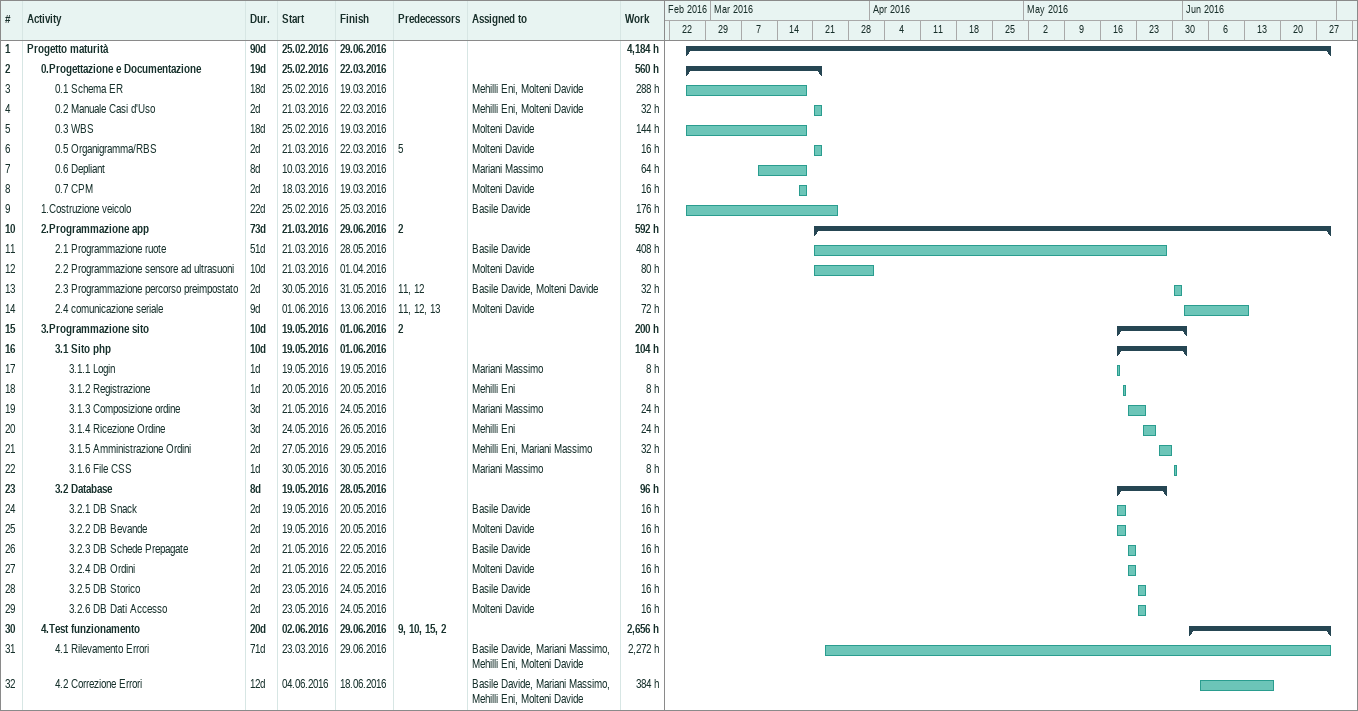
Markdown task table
| ID | Level | Task | Duration | Start | Finish | Predecessors | Resources | Work (h) |
|---|---|---|---|---|---|---|---|---|
| 1 | 1 | **Progetto maturità** | 90d | 2016-02-25 | 2016-06-29 |  |  | 4184 |
| 2 | 2 | **0.Progettazione e Documentazione** | 19d | 2016-02-25 | 2016-03-22 |  |  | 560 |
| 3 | 3 | 0.1 Schema ER | 18d | 2016-02-25 | 2016-03-19 |  | Mehilli Eni, Molteni Davide | 288 |
| 4 | 3 | 0.2 Manuale Casi d'Uso | 2d | 2016-03-21 | 2016-03-22 |  | Mehilli Eni, Molteni Davide | 32 |
| 5 | 3 | 0.3 WBS | 18d | 2016-02-25 | 2016-03-19 |  | Molteni Davide | 144 |
| 6 | 3 | 0.5 Organigramma/RBS | 2d | 2016-03-21 | 2016-03-22 | 5 | Molteni Davide | 16 |
| 7 | 3 | 0.6 Depliant | 8d | 2016-03-10 | 2016-03-19 |  | Mariani Massimo | 64 |
| 8 | 3 | 0.7 CPM | 2d | 2016-03-18 | 2016-03-19 |  | Molteni Davide | 16 |
| 9 | 2 | 1.Costruzione veicolo | 22d | 2016-02-25 | 2016-03-25 |  | Basile Davide | 176 |
| 10 | 2 | **2.Programmazione app** | 73d | 2016-03-21 | 2016-06-29 | 2 |  | 592 |
| 11 | 3 | 2.1 Programmazione ruote | 51d | 2016-03-21 | 2016-05-28 |  | Basile Davide | 408 |
| 12 | 3 | 2.2 Programmazione sensore ad ultrasuoni | 10d | 2016-03-21 | 2016-04-01 |  | Molteni Davide | 80 |
| 13 | 3 | 2.3 Programmazione percorso preimpostato | 2d | 2016-05-30 | 2016-05-31 | 11, 12 | Basile Davide, Molteni Davide | 32 |
| 14 | 3 | 2.4 comunicazione seriale | 9d | 2016-06-01 | 2016-06-13 | 11, 12, 13 | Molteni Davide | 72 |
| 15 | 2 | **3.Programmazione sito** | 10d | 2016-05-19 | 2016-06-01 | 2 |  | 200 |
| 16 | 3 | **3.1 Sito php** | 10d | 2016-05-19 | 2016-06-01 |  |  | 104 |
| 17 | 4 | 3.1.1 Login | 1d | 2016-05-19 | 2016-05-19 |  | Mariani Massimo | 8 |
| 18 | 4 | 3.1.2 Registrazione | 1d | 2016-05-20 | 2016-05-20 |  | Mehilli Eni | 8 |
| 19 | 4 | 3.1.3 Composizione ordine | 3d | 2016-05-21 | 2016-05-24 |  | Mariani Massimo | 24 |
| 20 | 4 | 3.1.4 Ricezione Ordine | 3d | 2016-05-24 | 2016-05-26 |  | Mehilli Eni | 24 |
| 21 | 4 | 3.1.5 Amministrazione Ordini | 2d | 2016-05-27 | 2016-05-29 |  | Mehilli Eni, Mariani Massimo | 32 |
| 22 | 4 | 3.1.6 File CSS | 1d | 2016-05-30 | 2016-05-30 |  | Mariani Massimo | 8 |
| 23 | 3 | **3.2 Database** | 8d | 2016-05-19 | 2016-05-28 |  |  | 96 |
| 24 | 4 | 3.2.1 DB Snack | 2d | 2016-05-19 | 2016-05-20 |  | Basile Davide | 16 |
| 25 | 4 | 3.2.2 DB Bevande | 2d | 2016-05-19 | 2016-05-20 |  | Molteni Davide | 16 |
| 26 | 4 | 3.2.3 DB Schede Prepagate | 2d | 2016-05-21 | 2016-05-22 |  | Basile Davide | 16 |
| 27 | 4 | 3.2.4 DB Ordini | 2d | 2016-05-21 | 2016-05-22 |  | Molteni Davide | 16 |
| 28 | 4 | 3.2.5 DB Storico | 2d | 2016-05-23 | 2016-05-24 |  | Basile Davide | 16 |
| 29 | 4 | 3.2.6 DB Dati Accesso | 2d | 2016-05-23 | 2016-05-24 |  | Molteni Davide | 16 |
| 30 | 2 | **4.Test funzionamento** | 20d | 2016-06-02 | 2016-06-29 | 9, 10, 15, 2 |  | 2656 |
| 31 | 3 | 4.1 Rilevamento Errori | 71d | 2016-03-23 | 2016-06-29 |  | Basile Davide, Mariani Massimo, Mehilli Eni, Molteni Davide | 2272 |
| 32 | 3 | 4.2 Correzione Errori | 12d | 2016-06-04 | 2016-06-18 |  | Basile Davide, Mariani Massimo, Mehilli Eni, Molteni Davide | 384 |
